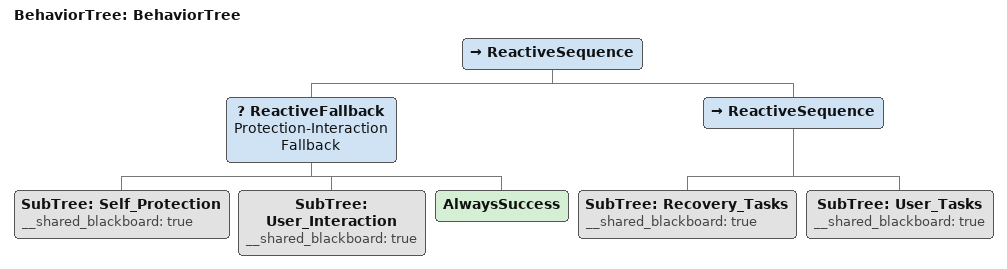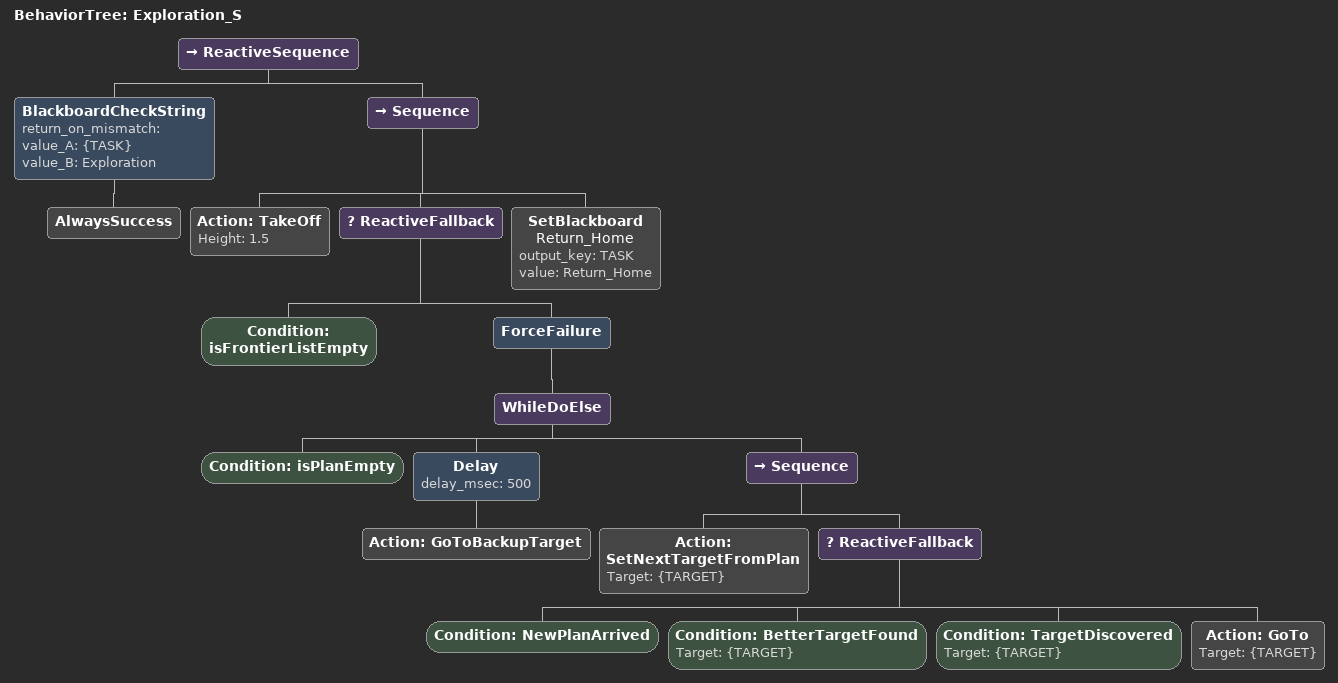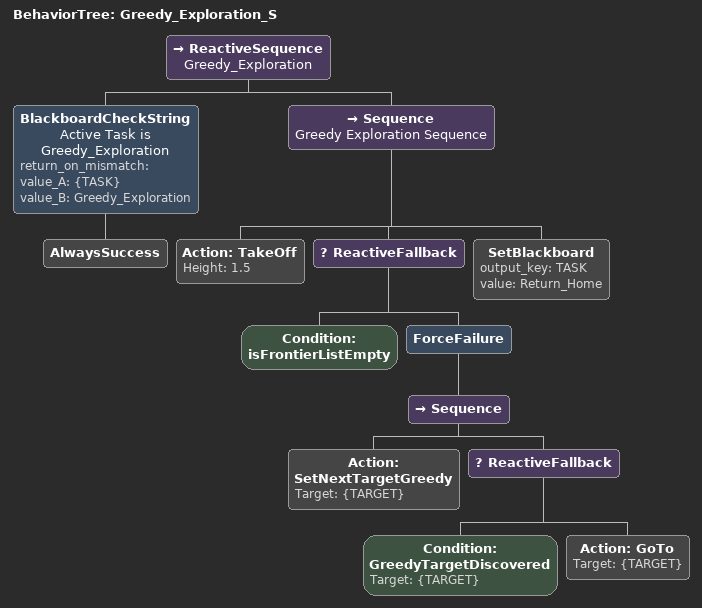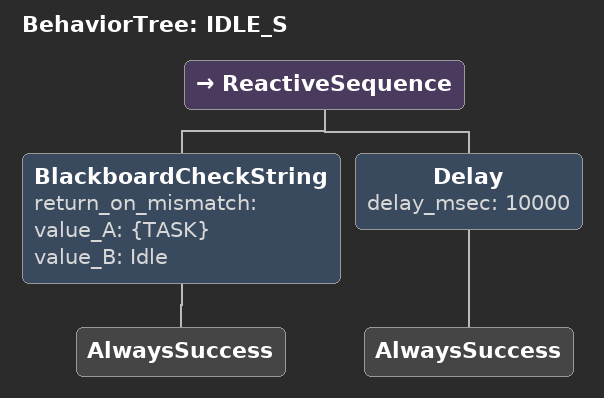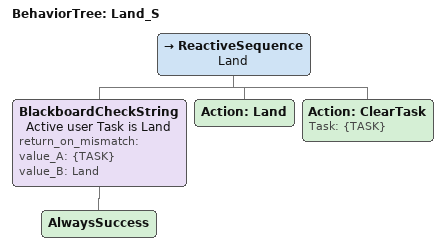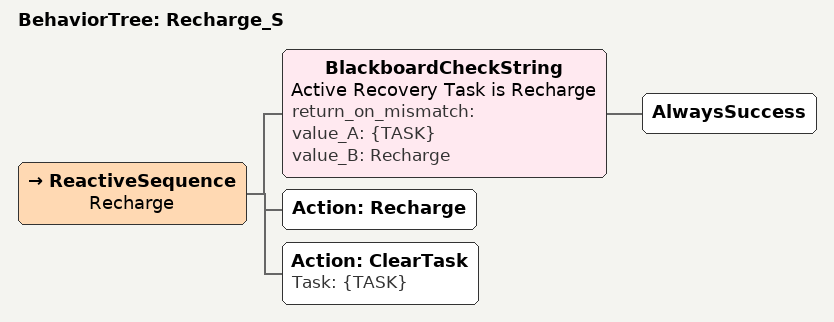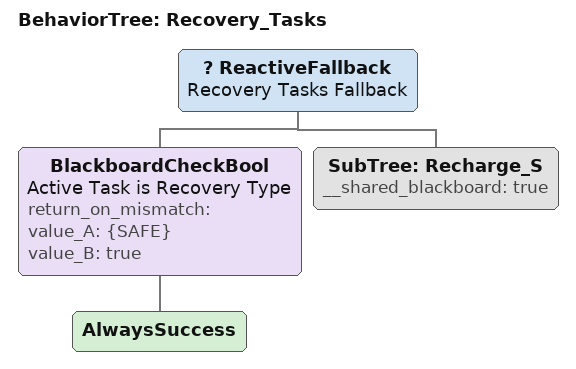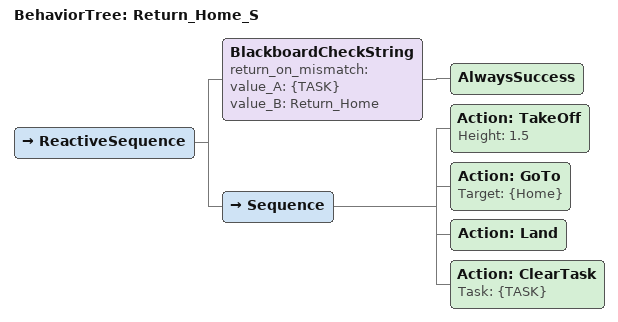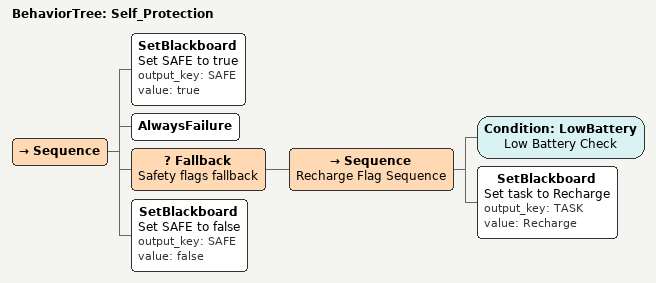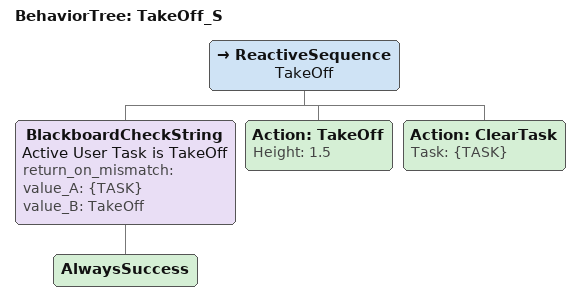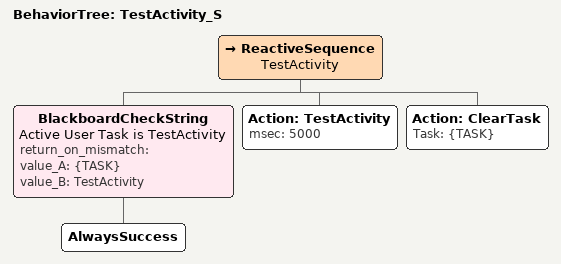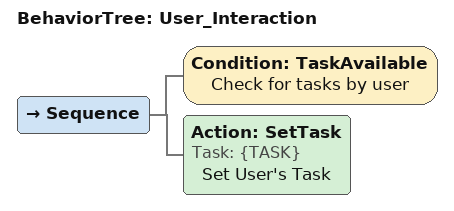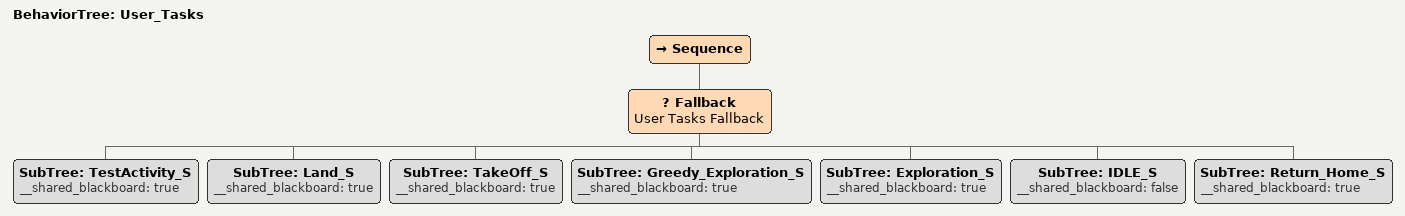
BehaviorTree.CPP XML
<?xml version="1.0"?>
<root main_tree_to_execute="BehaviorTree">
    <BehaviorTree ID="BehaviorTree">
        <ReactiveSequence>
            <ReactiveFallback name="Protection-Interaction Fallback">
                <SubTree ID="Self_Protection" __shared_blackboard="true"/>
                <SubTree ID="User_Interaction" __shared_blackboard="true"/>
                <AlwaysSuccess/>
            </ReactiveFallback>
            <ReactiveSequence>
                <SubTree ID="Recovery_Tasks" __shared_blackboard="true"/>
                <SubTree ID="User_Tasks" __shared_blackboard="true"/>
            </ReactiveSequence>
        </ReactiveSequence>
    </BehaviorTree>
    <BehaviorTree ID="Exploration_S">
        <ReactiveSequence>
            <BlackboardCheckString return_on_mismatch="" value_A="{TASK}" value_B="Exploration">
                <AlwaysSuccess/>
            </BlackboardCheckString>
            <Sequence>
                <Action Height="1.5" ID="TakeOff"/>
                <ReactiveFallback>
                    <Condition ID="isFrontierListEmpty"/>
                    <ForceFailure>
                        <WhileDoElse>
                            <Condition ID="isPlanEmpty"/>
                            <Delay delay_msec="500">
                                <Action ID="GoToBackupTarget"/>
                            </Delay>
                            <Sequence>
                                <Action ID="SetNextTargetFromPlan" Target="{TARGET}"/>
                                <ReactiveFallback>
                                    <Condition ID="NewPlanArrived"/>
                                    <Condition ID="BetterTargetFound" Target="{TARGET}"/>
                                    <Condition ID="TargetDiscovered" Target="{TARGET}"/>
                                    <Action ID="GoTo" Target="{TARGET}"/>
                                </ReactiveFallback>
                            </Sequence>
                        </WhileDoElse>
                    </ForceFailure>
                </ReactiveFallback>
                <SetBlackboard name="Return_Home" output_key="TASK" value="Return_Home"/>
            </Sequence>
        </ReactiveSequence>
    </BehaviorTree>
    <BehaviorTree ID="Greedy_Exploration_S">
        <ReactiveSequence name="Greedy_Exploration">
            <BlackboardCheckString name="Active Task is Greedy_Exploration" return_on_mismatch="" value_A="{TASK}" value_B="Greedy_Exploration">
                <AlwaysSuccess/>
            </BlackboardCheckString>
            <Sequence name="Greedy Exploration Sequence">
                <Action Height="1.5" ID="TakeOff"/>
                <ReactiveFallback>
                    <Condition ID="isFrontierListEmpty"/>
                    <ForceFailure>
                        <Sequence>
                            <Action ID="SetNextTargetGreedy" Target="{TARGET}"/>
                            <ReactiveFallback>
                                <Condition ID="GreedyTargetDiscovered" Target="{TARGET}"/>
                                <Action ID="GoTo" Target="{TARGET}"/>
                            </ReactiveFallback>
                        </Sequence>
                    </ForceFailure>
                </ReactiveFallback>
                <SetBlackboard output_key="TASK" value="Return_Home"/>
            </Sequence>
        </ReactiveSequence>
    </BehaviorTree>
    <BehaviorTree ID="IDLE_S">
        <ReactiveSequence>
            <BlackboardCheckString return_on_mismatch="" value_A="{TASK}" value_B="Idle">
                <AlwaysSuccess/>
            </BlackboardCheckString>
            <Delay delay_msec="10000">
                <AlwaysSuccess/>
            </Delay>
        </ReactiveSequence>
    </BehaviorTree>
    <BehaviorTree ID="Land_S">
        <ReactiveSequence name="Land">
            <BlackboardCheckString name="Active user Task is Land" return_on_mismatch="" value_A="{TASK}" value_B="Land">
                <AlwaysSuccess/>
            </BlackboardCheckString>
            <Action ID="Land"/>
            <Action ID="ClearTask" Task="{TASK}"/>
        </ReactiveSequence>
    </BehaviorTree>
    <BehaviorTree ID="Recharge_S">
        <ReactiveSequence name="Recharge">
            <BlackboardCheckString name="Active Recovery Task is Recharge" return_on_mismatch="" value_A="{TASK}" value_B="Recharge">
                <AlwaysSuccess/>
            </BlackboardCheckString>
            <Action ID="Recharge"/>
            <Action ID="ClearTask" Task="{TASK}"/>
        </ReactiveSequence>
    </BehaviorTree>
    <BehaviorTree ID="Recovery_Tasks">
        <ReactiveFallback name="Recovery Tasks Fallback">
            <BlackboardCheckBool name="Active Task is Recovery Type" return_on_mismatch="" value_A="{SAFE}" value_B="true">
                <AlwaysSuccess/>
            </BlackboardCheckBool>
            <SubTree ID="Recharge_S" __shared_blackboard="true"/>
        </ReactiveFallback>
    </BehaviorTree>
    <BehaviorTree ID="Return_Home_S">
        <ReactiveSequence>
            <BlackboardCheckString return_on_mismatch="" value_A="{TASK}" value_B="Return_Home">
                <AlwaysSuccess/>
            </BlackboardCheckString>
            <Sequence>
                <Action Height="1.5" ID="TakeOff"/>
                <Action ID="GoTo" Target="{Home}"/>
                <Action ID="Land"/>
                <Action ID="ClearTask" Task="{TASK}"/>
            </Sequence>
        </ReactiveSequence>
    </BehaviorTree>
    <BehaviorTree ID="Self_Protection">
        <Sequence>
            <SetBlackboard name="Set SAFE to true" output_key="SAFE" value="true"/>
            <AlwaysFailure/>
            <Fallback name="Safety flags fallback">
                <Sequence name="Recharge Flag Sequence">
                    <Condition ID="LowBattery" name="Low Battery Check"/>
                    <SetBlackboard name="Set task to Recharge" output_key="TASK" value="Recharge"/>
                </Sequence>
            </Fallback>
            <SetBlackboard name="Set SAFE to false" output_key="SAFE" value="false"/>
        </Sequence>
    </BehaviorTree>
    <BehaviorTree ID="TakeOff_S">
        <ReactiveSequence name="TakeOff">
            <BlackboardCheckString name="Active User Task is TakeOff" return_on_mismatch="" value_A="{TASK}" value_B="TakeOff">
                <AlwaysSuccess/>
            </BlackboardCheckString>
            <Action Height="1.5" ID="TakeOff"/>
            <Action ID="ClearTask" Task="{TASK}"/>
        </ReactiveSequence>
    </BehaviorTree>
    <BehaviorTree ID="TestActivity_S">
        <ReactiveSequence name="TestActivity">
            <BlackboardCheckString name="Active User Task is TestActivity" return_on_mismatch="" value_A="{TASK}" value_B="TestActivity">
                <AlwaysSuccess/>
            </BlackboardCheckString>
            <Action ID="TestActivity" msec="5000"/>
            <Action ID="ClearTask" Task="{TASK}"/>
        </ReactiveSequence>
    </BehaviorTree>
    <BehaviorTree ID="User_Interaction">
        <Sequence>
            <Condition ID="TaskAvailable" name="Check for tasks by user"/>
            <Action ID="SetTask" Task="{TASK}" name="Set User's Task"/>
        </Sequence>
    </BehaviorTree>
    <BehaviorTree ID="User_Tasks">
        <Sequence>
            <Fallback name="User Tasks Fallback">
                <SubTree ID="TestActivity_S" __shared_blackboard="true"/>
                <SubTree ID="Land_S" __shared_blackboard="true"/>
                <SubTree ID="TakeOff_S" __shared_blackboard="true"/>
                <SubTree ID="Greedy_Exploration_S" __shared_blackboard="true"/>
                <SubTree ID="Exploration_S" __shared_blackboard="true"/>
                <SubTree ID="IDLE_S" __shared_blackboard="false"/>
                <SubTree ID="Return_Home_S" __shared_blackboard="true"/>
            </Fallback>
        </Sequence>
    </BehaviorTree>
</root>
